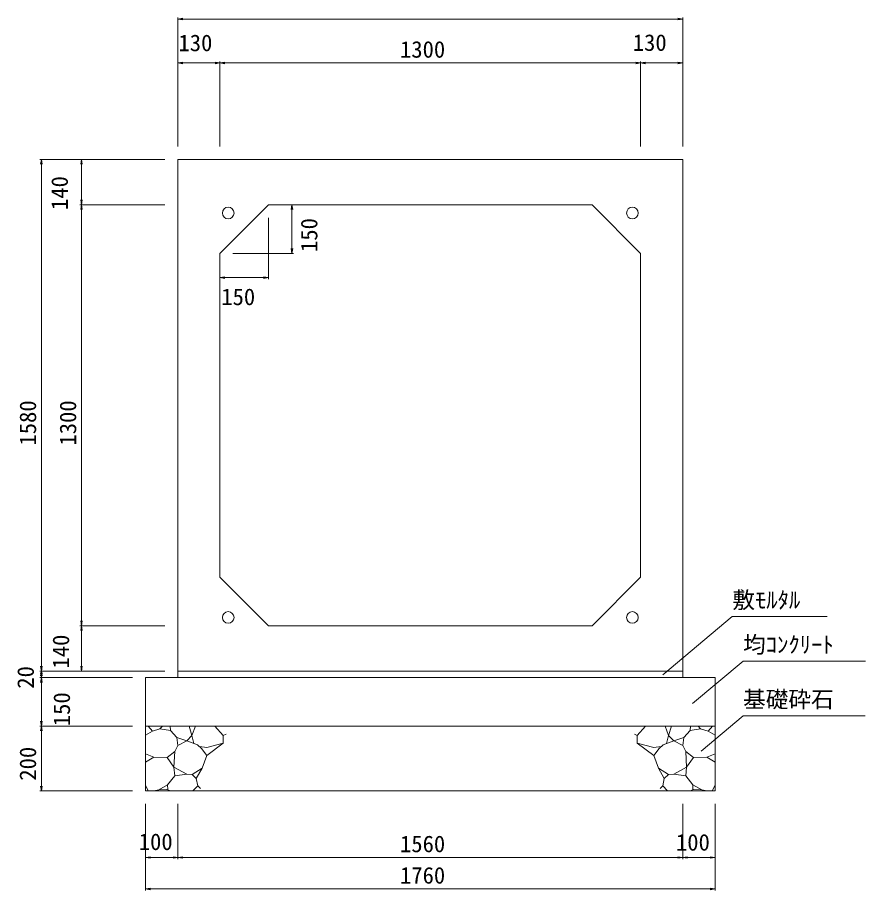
# Model space of a CAD drawing. Units: millimetres on the paper. Extents: x 0 to 841, y 0 to 594.
# Drawn here: x 346.9 to 477.9, y 184.3 to 319.1 of the extents above; entities that cross this region are included whole.
import ezdxf
from ezdxf.enums import TextEntityAlignment as Align

# ---------------------------------------------------------------- set-up
doc = ezdxf.new("R2010")
doc.units = ezdxf.units.MM
for name, color, linetype, lineweight in [('D-STR-DIM（寸法）', 7, 'Continuous', 18), ('D-STR-HTXT（旗揚げ）', 4, 'Continuous', 18), ('D-STR-STRn（構造物）', 5, 'Continuous', 18), ('D-STR（構造物外形線）', 1, 'Continuous', 18)]:
    doc.layers.add(name, color=color, linetype=linetype, lineweight=lineweight)
doc.layers.add('D-STR-TXT（文字）', color=7, linetype='Continuous')
doc.styles.add('ＭＳ ゴシック', font='')
doc.styles.get('ＭＳ ゴシック').set_extended_font_data('MS Gothic')

msp = doc.modelspace()

# ---------------------------------------------------------------- linework, layer by layer
at = {"layer": 'D-STR-DIM（寸法）'}
for p, q in [((371.673, 299.168), (371.673, 319.09)), ((371.673, 318.84), (372.423, 318.965)), ((371.673, 318.84), (371.773, 318.84)), ((372.423, 318.715), (371.673, 318.84)), ((449.573, 318.84), (371.773, 318.84)), ((448.923, 318.965), (449.673, 318.84)), ((449.673, 318.84), (448.923, 318.715)), ((449.673, 318.84), (449.573, 318.84)), ((449.673, 299.168), (449.673, 319.09)), ((371.673, 299.168), (371.673, 312.309)), ((371.673, 312.059), (372.423, 312.184)), ((371.673, 312.059), (371.773, 312.059)), ((372.423, 311.934), (371.673, 312.059)), ((378.073, 312.059), (371.773, 312.059)), ((377.423, 312.184), (378.173, 312.059)), ((378.173, 312.059), (377.423, 311.934)), ((378.173, 312.059), (378.073, 312.059)), ((378.173, 299.168), (378.173, 312.309)), ((378.173, 299.168), (378.173, 312.309)), ((378.173, 312.059), (378.923, 312.184)), ((378.173, 312.059), (378.273, 312.059)), ((378.923, 311.934), (378.173, 312.059)), ((378.273, 312.059), (443.073, 312.059)), ((442.423, 312.184), (443.173, 312.059)), ((443.173, 312.059), (442.423, 311.934)), ((443.173, 312.059), (443.073, 312.059)), ((443.173, 299.168), (443.173, 312.309)), ((443.173, 301.168), (443.173, 312.309)), ((443.173, 312.059), (443.923, 312.184)), ((443.173, 312.059), (443.273, 312.059)), ((443.923, 311.934), (443.173, 312.059)), ((443.273, 312.059), (449.573, 312.059)), ((448.923, 312.184), (449.673, 312.059)), ((449.673, 312.059), (448.923, 311.934)), ((449.673, 312.059), (449.573, 312.059)), ((449.673, 299.168), (449.673, 312.309)), ((369.673, 297.168), (350.337, 297.168)), ((350.462, 296.418), (350.587, 297.168)), ((350.587, 297.168), (350.587, 297.068)), ((350.587, 297.168), (350.712, 296.418)), ((350.587, 297.068), (350.587, 218.268)), ((369.673, 297.168), (356.533, 297.168)), ((356.658, 296.418), (356.783, 297.168)), ((356.783, 297.168), (356.783, 297.068)), ((356.783, 297.168), (356.908, 296.418)), ((356.783, 290.268), (356.783, 297.068)), ((369.673, 290.168), (356.533, 290.168)), ((369.673, 290.168), (356.533, 290.168)), ((356.783, 290.168), (356.658, 290.918)), ((356.658, 289.418), (356.783, 290.168)), ((356.908, 290.918), (356.783, 290.168)), ((356.783, 290.168), (356.783, 290.268)), ((356.783, 290.168), (356.783, 290.068)), ((356.783, 290.168), (356.908, 289.418)), ((356.783, 225.268), (356.783, 290.068)), ((387.673, 290.168), (389.549, 290.168)), ((389.174, 289.418), (389.299, 290.168)), ((389.299, 290.168), (389.299, 290.068)), ((389.299, 290.168), (389.424, 289.418)), ((389.299, 282.768), (389.299, 290.068)), ((385.673, 288.168), (385.673, 278.671)), ((389.299, 282.668), (389.174, 283.418)), ((389.424, 283.418), (389.299, 282.668)), ((380.173, 282.668), (389.549, 282.668)), ((389.299, 282.668), (389.299, 282.768)), ((378.173, 280.668), (378.173, 278.671)), ((378.173, 278.921), (378.923, 279.046)), ((378.173, 278.921), (378.273, 278.921)), ((378.923, 278.796), (378.173, 278.921)), ((385.573, 278.921), (378.273, 278.921)), ((384.923, 279.046), (385.673, 278.921)), ((385.673, 278.921), (384.923, 278.796)), ((385.673, 278.921), (385.573, 278.921)), ((369.673, 225.168), (356.533, 225.168)), ((369.673, 225.168), (356.533, 225.168)), ((356.783, 225.168), (356.658, 225.918)), ((356.658, 224.418), (356.783, 225.168)), ((356.908, 225.918), (356.783, 225.168)), ((356.783, 225.168), (356.783, 225.268)), ((356.783, 225.168), (356.783, 225.068)), ((356.783, 225.168), (356.908, 224.418)), ((356.783, 225.068), (356.783, 218.268)), ((350.587, 218.168), (350.462, 218.918)), ((350.712, 218.918), (350.587, 218.168)), ((356.783, 218.168), (356.658, 218.918)), ((356.908, 218.918), (356.783, 218.168)), ((369.673, 218.168), (350.337, 218.168)), ((369.673, 218.168), (350.337, 218.168)), ((364.673, 217.168), (350.337, 217.168)), ((364.673, 217.168), (350.337, 217.168)), ((350.462, 217.418), (350.587, 218.168)), ((350.587, 217.168), (350.462, 217.918)), ((350.462, 216.418), (350.587, 217.168)), ((350.587, 218.168), (350.587, 218.268)), ((350.587, 218.168), (350.587, 218.068)), ((350.587, 218.168), (350.712, 217.418)), ((350.587, 218.068), (350.587, 217.268)), ((350.712, 217.918), (350.587, 217.168)), ((350.587, 217.168), (350.587, 217.268)), ((350.587, 217.168), (350.587, 217.068)), ((350.587, 217.168), (350.712, 216.418)), ((350.587, 217.068), (350.587, 209.768)), ((369.673, 218.168), (356.533, 218.168)), ((356.783, 218.168), (356.783, 218.268)), ((350.587, 209.668), (350.462, 210.418)), ((350.712, 210.418), (350.587, 209.668)), ((364.673, 209.668), (350.337, 209.668)), ((364.673, 209.668), (350.337, 209.668)), ((350.462, 208.918), (350.587, 209.668)), ((350.587, 209.668), (350.587, 209.768)), ((350.587, 209.668), (350.587, 209.568)), ((350.587, 209.668), (350.712, 208.918)), ((350.587, 209.568), (350.587, 199.768)), ((364.673, 199.668), (350.337, 199.668)), ((350.587, 199.668), (350.462, 200.418)), ((350.712, 200.418), (350.587, 199.668)), ((350.587, 199.668), (350.587, 199.768)), ((366.673, 197.668), (366.673, 184.278)), ((366.673, 197.668), (366.673, 189.131)), ((371.673, 197.668), (371.673, 189.131)), ((449.677, 197.668), (449.677, 189.131)), ((454.673, 197.668), (454.673, 189.131)), ((454.673, 197.668), (454.673, 184.278)), ((371.673, 196.668), (371.673, 189.131)), ((449.673, 195.668), (449.673, 189.131)), ((366.673, 189.381), (367.423, 189.506)), ((366.673, 189.381), (366.773, 189.381)), ((367.423, 189.256), (366.673, 189.381)), ((366.773, 189.381), (371.573, 189.381)), ((370.923, 189.506), (371.673, 189.381)), ((371.673, 189.381), (370.923, 189.256)), ((371.673, 189.381), (371.573, 189.381)), ((371.673, 189.381), (372.423, 189.506)), ((371.673, 189.381), (371.773, 189.381)), ((372.423, 189.256), (371.673, 189.381)), ((371.773, 189.381), (449.573, 189.381)), ((448.923, 189.506), (449.673, 189.381)), ((449.673, 189.381), (448.923, 189.256)), ((449.673, 189.381), (449.573, 189.381)), ((449.677, 189.381), (450.427, 189.506)), ((449.677, 189.381), (449.777, 189.381)), ((450.427, 189.256), (449.677, 189.381)), ((449.777, 189.381), (454.573, 189.381)), ((453.923, 189.506), (454.673, 189.381)), ((454.673, 189.381), (453.923, 189.256)), ((454.673, 189.381), (454.573, 189.381)), ((366.673, 184.528), (367.423, 184.653)), ((366.673, 184.528), (366.773, 184.528)), ((367.423, 184.403), (366.673, 184.528)), ((366.773, 184.528), (454.573, 184.528)), ((453.923, 184.653), (454.673, 184.528)), ((454.673, 184.528), (453.923, 184.403)), ((454.673, 184.528), (454.573, 184.528))]:
    msp.add_line(p, q, dxfattribs=at)
at = {"layer": 'D-STR-HTXT（旗揚げ）'}
for p, q in [((446.606, 217.57), (457.339, 226.588)), ((472.001, 226.588), (457.339, 226.588)), ((451.199, 213.155), (458.998, 219.707)), ((477.923, 219.707), (458.998, 219.707)), ((452.524, 205.815), (458.998, 211.255)), ((477.861, 211.255), (458.998, 211.255))]:
    msp.add_line(p, q, dxfattribs=at)
at = {"layer": 'D-STR-STRn（構造物）'}
for p, q in [((366.673, 217.168), (454.673, 217.168)), ((366.673, 217.168), (366.673, 199.668)), ((371.673, 218.168), (371.673, 217.168)), ((449.673, 218.168), (449.673, 217.168)), ((454.673, 217.168), (454.673, 199.668)), ((366.673, 209.668), (454.673, 209.668)), ((367.738, 208.878), (367.074, 209.668)), ((368.908, 209.255), (367.738, 208.878)), ((368.908, 209.255), (369.29, 209.668)), ((370.524, 208.995), (368.908, 209.255)), ((370.524, 208.995), (370.487, 209.668)), ((371.499, 207.932), (370.524, 208.995)), ((373.395, 209.668), (373.849, 208.232)), ((373.849, 208.232), (374.409, 209.668)), ((377.398, 209.668), (378.691, 208.227)), ((443.948, 209.668), (442.656, 208.227)), ((447.497, 208.232), (446.937, 209.668)), ((447.951, 209.668), (447.497, 208.232)), ((449.847, 207.932), (450.822, 208.995)), ((450.822, 208.995), (450.859, 209.668)), ((450.822, 208.995), (452.439, 209.255)), ((452.439, 209.255), (452.056, 209.668)), ((452.439, 209.255), (453.609, 208.878)), ((453.609, 208.878), (454.272, 209.668)), ((367.738, 208.878), (366.673, 208.251)), ((371.676, 206.692), (371.499, 207.932)), ((373.046, 207.399), (371.499, 207.932)), ((373.849, 208.232), (373.046, 207.399)), ((373.849, 208.232), (374.162, 206.986)), ((378.691, 208.227), (379.128, 208.446)), ((378.691, 208.227), (378.691, 207.045)), ((442.656, 208.227), (442.218, 208.446)), ((442.656, 208.227), (442.656, 207.045)), ((447.497, 208.232), (447.184, 206.986)), ((447.497, 208.232), (448.301, 207.399)), ((448.301, 207.399), (449.847, 207.932)), ((449.67, 206.692), (449.847, 207.932)), ((453.609, 208.878), (454.673, 208.251)), ((371.206, 205.748), (371.676, 206.692)), ((371.676, 206.692), (373.046, 207.399)), ((373.046, 207.399), (374.699, 206.788)), ((374.699, 206.788), (375.311, 206.206)), ((375.005, 206.497), (376.128, 206.389)), ((376.128, 206.389), (378.691, 207.045)), ((376.138, 205.105), (378.691, 207.045)), ((378.691, 207.045), (378.741, 207.034)), ((442.656, 207.045), (442.605, 207.034)), ((445.219, 206.389), (442.656, 207.045)), ((445.208, 205.105), (442.656, 207.045)), ((446.341, 206.497), (445.219, 206.389)), ((446.647, 206.788), (446.035, 206.206)), ((448.301, 207.399), (446.647, 206.788)), ((449.67, 206.692), (448.301, 207.399)), ((450.141, 205.748), (449.67, 206.692)), ((367.969, 204.849), (366.673, 205.395)), ((370.006, 204.815), (371.206, 205.748)), ((371.064, 203.347), (371.206, 205.748)), ((375.311, 206.206), (376.138, 205.105)), ((376.138, 205.105), (375.411, 203.161)), ((446.035, 206.206), (445.208, 205.105)), ((445.208, 205.105), (445.936, 203.161)), ((450.283, 203.347), (450.141, 205.748)), ((451.34, 204.815), (450.141, 205.748)), ((453.377, 204.849), (454.673, 205.395)), ((366.673, 204.112), (367.969, 204.849)), ((367.969, 204.849), (370.006, 204.815)), ((371.064, 203.347), (370.006, 204.815)), ((450.283, 203.347), (451.34, 204.815)), ((453.377, 204.849), (451.34, 204.815)), ((454.673, 204.112), (453.377, 204.849)), ((371.191, 201.995), (371.064, 203.347)), ((371.064, 203.347), (373.05, 202.272)), ((373.05, 202.272), (371.191, 201.995)), ((373.889, 202.209), (373.05, 202.272)), ((375.411, 203.161), (373.889, 202.209)), ((374.522, 201.56), (375.411, 203.161)), ((446.824, 201.56), (445.936, 203.161)), ((445.936, 203.161), (447.457, 202.209)), ((447.457, 202.209), (448.296, 202.272)), ((450.283, 203.347), (448.296, 202.272)), ((448.296, 202.272), (450.156, 201.995)), ((450.156, 201.995), (450.283, 203.347)), ((370.091, 200.6), (371.191, 201.995)), ((373.889, 202.209), (374.522, 201.56)), ((374.76, 200.421), (374.522, 201.56)), ((446.587, 200.421), (446.824, 201.56)), ((447.457, 202.209), (446.824, 201.56)), ((451.255, 200.6), (450.156, 201.995)), ((367.1, 199.668), (366.673, 200.557)), ((366.673, 199.668), (454.673, 199.668)), ((368.727, 199.852), (367.968, 199.668)), ((368.727, 199.852), (370.091, 200.6)), ((369.983, 199.898), (368.727, 199.852)), ((370.508, 199.668), (369.983, 199.898)), ((370.091, 200.6), (370.117, 199.903)), ((374.006, 199.668), (374.76, 200.421)), ((374.76, 200.421), (375.15, 200.058)), ((446.587, 200.421), (446.197, 200.058)), ((447.34, 199.668), (446.587, 200.421)), ((450.838, 199.668), (451.363, 199.898)), ((451.255, 200.6), (451.23, 199.903)), ((452.62, 199.852), (451.255, 200.6)), ((451.363, 199.898), (452.62, 199.852)), ((452.62, 199.852), (453.378, 199.668)), ((454.247, 199.668), (454.673, 200.557))]:
    msp.add_line(p, q, dxfattribs=at)
at = {"layer": 'D-STR（構造物外形線）'}
for p, q in [((371.673, 218.168), (371.673, 297.168)), ((371.673, 297.168), (449.673, 297.168)), ((449.673, 297.168), (449.673, 218.168)), ((378.173, 282.668), (385.673, 290.168)), ((385.673, 290.168), (435.673, 290.168)), ((435.673, 290.168), (443.173, 282.668)), ((378.173, 232.668), (378.173, 282.668)), ((443.173, 282.668), (443.173, 232.668)), ((385.673, 225.168), (378.173, 232.668)), ((443.173, 232.668), (435.673, 225.168)), ((435.673, 225.168), (385.673, 225.168)), ((449.673, 218.168), (371.673, 218.168))]:
    msp.add_line(p, q, dxfattribs=at)
for centre in [(379.448, 288.893), (441.898, 288.893), (379.448, 226.443), (441.898, 226.443)]:
    msp.add_circle(centre, 0.9, dxfattribs=at)

# ---------------------------------------------------------------- texts
at = {"layer": 'D-STR-DIM（寸法）', "style": 'ＭＳ ゴシック'}
for s, p in [('130', (371.764, 313.115)), ('130', (441.957, 313.161)), ('1300', (405.992, 312.109)), ('150', (378.379, 273.905)), ('100', (365.629, 189.759)), ('100', (448.631, 189.675)), ('1560', (405.992, 189.431)), ('1760', (405.992, 184.578))]:
    msp.add_text(s, height=2.566, dxfattribs=at).set_placement(p, align=Align.BOTTOM_LEFT)
for s, p in [('140', (355.446, 289.354)), ('150', (393.997, 282.874)), ('1580', (350.537, 252.987)), ('1300', (356.733, 252.987)), ('140', (355.643, 218.558)), ('20', (350.192, 215.441)), ('150', (355.773, 209.653)), ('200', (350.537, 201.239))]:
    msp.add_text(s, height=2.566, rotation=90, dxfattribs=at).set_placement(p, align=Align.BOTTOM_LEFT)
at = {"layer": 'D-STR-TXT（文字）', "style": 'ＭＳ ゴシック'}
for s, p in [('敷ﾓﾙﾀﾙ', (457.339, 227.088)), ('均ｺﾝｸﾘｰﾄ', (458.998, 220.207)), ('基礎砕石', (458.998, 211.755))]:
    msp.add_text(s, height=2.566, dxfattribs=at).set_placement(p, align=Align.BOTTOM_LEFT)

doc.saveas('drawing.dxf')
